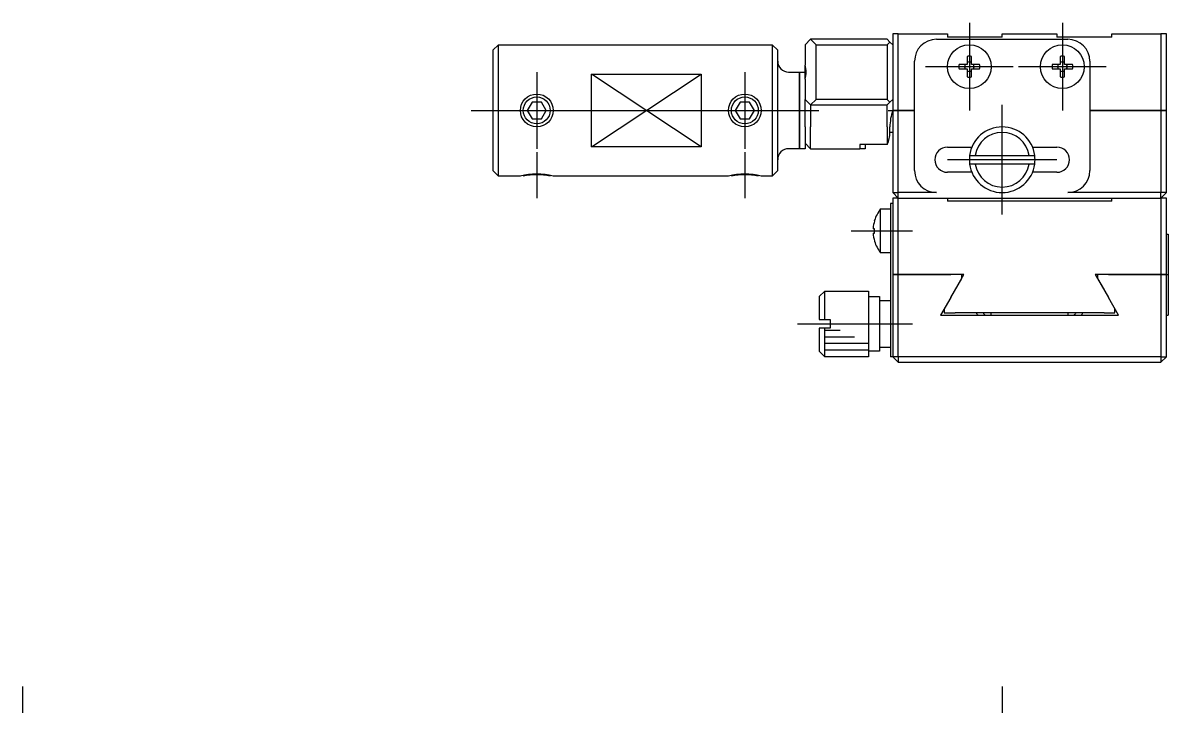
# Model space of a CAD drawing. Extents: x -105 to 157, y -105 to 82.
# Drawn here: x -91.9 to 12.6, y 19.4 to 81.8 of the extents above; entities that cross this region are included whole.
import ezdxf

# ---------------------------------------------------------------- set-up
doc = ezdxf.new("R2010")
doc.units = 0
doc.linetypes.add('CENTER', pattern=[50.8, 31.75, -6.35, 6.35, -6.35])
doc.layers.get('0').update_dxf_attribs({"linetype": 'CONTINUOUS'})
doc.layers.add('CENTER', color=1, linetype='CENTER')

msp = doc.modelspace()

# ---------------------------------------------------------------- linework, layer by layer
at = {"color": 7, "linetype": 'CONTINUOUS'}
for p, q in [((-12.5, 80.82), (-12.5, 73.82)), ((-12, 80.82), (-12.5, 80.82)), ((-12, 73.82), (-12, 80.82)), ((-12, 80.82), (-7.5, 80.82)), ((-7.5, 80.82), (-7.5, 80.52)), ((-2.5, 80.82), (2.5, 80.82)), ((-2.5, 80.52), (-2.5, 80.82)), ((2.5, 80.82), (2.5, 80.52)), ((7.5, 80.82), (12, 80.82)), ((7.5, 80.52), (7.5, 80.82)), ((12, 80.82), (12, 73.82)), ((12.5, 80.82), (12, 80.82)), ((12.5, 73.82), (12.5, 80.82)), ((-49, 79.32), (-48.5, 79.82)), ((-48.5, 79.82), (-23.5, 79.82)), ((-48.5, 67.82), (-48.5, 79.82)), ((-23.5, 79.82), (-23.5, 67.82)), ((-23.5, 79.82), (-23, 79.32)), ((-20.5, 79.82), (-20, 80.32)), ((-20.5, 79.82), (-20.5, 77.96)), ((-13, 80.32), (-20, 80.32)), ((-20, 80.32), (-19.5, 79.82)), ((-19.5, 79.82), (-13, 79.82)), ((-19.5, 74.82), (-19.5, 79.82)), ((-13, 80.32), (-12.75, 80.07)), ((-13, 79.82), (-12.75, 80.07)), ((-13, 79.82), (-13, 74.82)), ((-12.75, 80.07), (-12.5, 79.82)), ((-8.5, 80.32), (3.5, 80.32)), ((-2.5, 80.52), (-7.5, 80.52)), ((7.5, 80.52), (2.5, 80.52)), ((-49, 79.32), (-49, 68.32)), ((-23, 68.32), (-23, 79.32)), ((-5.7, 78.75), (-5.7, 78.02)), ((-5.3, 78.02), (-5.3, 78.75)), ((2.8, 78.75), (2.8, 78.02)), ((3.2, 78.02), (3.2, 78.75)), ((-20.5, 77.32), (-20.5, 77.96)), ((-10.5, 68.32), (-10.5, 78.32)), ((-5.7, 78.02), (-6.43, 78.02)), ((-6.43, 77.62), (-5.7, 77.62)), ((-5.7, 77.62), (-5.7, 76.89)), ((-4.57, 78.02), (-5.3, 78.02)), ((-5.3, 77.62), (-4.57, 77.62)), ((-5.3, 76.89), (-5.3, 77.62)), ((2.8, 78.02), (2.07, 78.02)), ((2.07, 77.62), (2.8, 77.62)), ((2.8, 77.62), (2.8, 76.89)), ((3.93, 78.02), (3.2, 78.02)), ((3.2, 76.89), (3.2, 77.62)), ((3.2, 77.62), (3.93, 77.62)), ((5.5, 78.32), (5.5, 68.32)), ((-40, 77.14), (-30, 77.14)), ((-40, 70.5), (-40, 77.14)), ((-30, 77.14), (-30, 70.5)), ((-22, 77.32), (-21, 77.32)), ((-21, 77.32), (-21, 70.32)), ((-21, 70.32), (-21, 77.32)), ((-21, 77.32), (-20.5, 77.32)), ((-20.5, 76.68), (-20.5, 77.32)), ((-20.5, 76.68), (-20.5, 74.82)), ((-45.43, 74.57), (-45.87, 73.82)), ((-44.57, 74.57), (-45.43, 74.57)), ((-44.13, 73.82), (-44.57, 74.57)), ((-26.43, 74.57), (-26.87, 73.82)), ((-25.57, 74.57), (-26.43, 74.57)), ((-25.13, 73.82), (-25.57, 74.57)), ((-20, 74.32), (-20.5, 74.82)), ((-20.5, 72.32), (-20.5, 74.82)), ((-19.5, 74.82), (-20, 74.32)), ((-20, 74.32), (-13, 74.32)), ((-20, 74.32), (-20, 72.32)), ((-13, 74.82), (-19.5, 74.82)), ((-13, 74.82), (-12.75, 74.57)), ((-13, 74.32), (-12.75, 74.57)), ((-13, 72.32), (-13, 74.32)), ((-12.75, 74.57), (-12.5, 74.82)), ((-45.87, 73.82), (-45.43, 73.07)), ((-44.57, 73.07), (-44.13, 73.82)), ((-26.87, 73.82), (-26.43, 73.07)), ((-25.57, 73.07), (-25.13, 73.82)), ((-12.5, 73.82), (-12.5, 66.32)), ((-12, 73.82), (-12.5, 73.82)), ((-12.5, 73.82), (-12, 73.82)), ((-12, 66.32), (-12, 73.82)), ((-12, 73.82), (-10.5, 73.82)), ((-10.5, 73.82), (-12, 73.82)), ((5.5, 73.82), (12, 73.82)), ((12, 73.82), (5.5, 73.82)), ((12, 73.82), (12, 66.32)), ((12.5, 73.82), (12, 73.82)), ((12, 73.82), (12.5, 73.82)), ((12.5, 66.32), (12.5, 73.82)), ((-45.43, 73.07), (-44.57, 73.07)), ((-26.43, 73.07), (-25.57, 73.07)), ((-20.5, 72.32), (-20.5, 71.82)), ((-20, 71.82), (-20, 72.32)), ((-13, 72.32), (-13, 71.82)), ((-12.75, 71.82), (-12.75, 72.32)), ((-20.5, 71.82), (-20.5, 70.82)), ((-20, 70.32), (-20, 71.82)), ((-13, 71.82), (-13, 70.7)), ((-12.5, 71.82), (-12.75, 71.82)), ((-30, 70.5), (-40, 70.5)), ((-21, 70.32), (-22, 70.32)), ((-20.5, 70.32), (-21, 70.32)), ((-20, 70.32), (-20.5, 70.82)), ((-20.5, 70.82), (-20.5, 70.32)), ((-20, 70.32), (-15.5, 70.32)), ((-13, 70.7), (-15.5, 70.7)), ((-15.5, 70.7), (-15.5, 70.32)), ((-15, 70.32), (-15.5, 70.32)), ((-15, 70.7), (-15, 70.32)), ((-7.5, 70.47), (-5.27, 70.47)), ((0.27, 70.47), (2.5, 70.47)), ((-5.47, 69.72), (-4.97, 69.72)), ((-4.97, 69.72), (-0.03, 69.72)), ((-0.03, 69.72), (0.47, 69.72)), ((-48.5, 67.82), (-49, 68.32)), ((-23, 68.32), (-23.5, 67.82)), ((-5.27, 68.17), (-7.5, 68.17)), ((-4.97, 68.92), (-5.47, 68.92)), ((-0.03, 68.92), (-4.97, 68.92)), ((0.47, 68.92), (-0.03, 68.92)), ((2.5, 68.17), (0.27, 68.17)), ((-46.5, 67.82), (-48.5, 67.82)), ((-27.5, 67.82), (-43.5, 67.82)), ((-23.5, 67.82), (-24.5, 67.82)), ((-12, 65.82), (-12.5, 66.32)), ((-12.5, 66.32), (-12, 66.32)), ((-8.5, 66.32), (-12, 66.32)), ((-12, 65.82), (-12, 66.32)), ((12, 66.32), (3.5, 66.32)), ((12, 65.82), (12, 66.32)), ((12.5, 66.32), (12, 65.82)), ((12.5, 66.32), (12, 66.32)), ((-12.7, 65.32), (-12.7, 63.32)), ((-12.5, 65.32), (-12.7, 65.32)), ((-12.5, 65.82), (-12.5, 58.82)), ((-12, 65.82), (-12.5, 65.82)), ((-12, 58.82), (-12, 65.82)), ((-12, 65.82), (-7.5, 65.82)), ((-7.5, 65.82), (7.5, 65.82)), ((-7.5, 65.82), (-7.5, 65.52)), ((7.5, 65.52), (-7.5, 65.52)), ((7.5, 65.82), (12, 65.82)), ((7.5, 65.52), (7.5, 65.82)), ((12, 65.82), (12, 58.82)), ((12.5, 65.82), (12, 65.82)), ((12.5, 58.82), (12.5, 65.82)), ((-13.6, 60.82), (-13.6, 64.82)), ((-13.6, 64.82), (-12.7, 64.82)), ((-14.16, 63.02), (-14.29, 63.02)), ((-14.16, 63.75), (-14.16, 63.77)), ((-14.16, 62.62), (-14.16, 63.02)), ((-12.7, 63.32), (-12.7, 53.32)), ((-14.29, 62.62), (-14.16, 62.62)), ((-14.16, 61.87), (-14.16, 61.89)), ((12.5, 62.52), (12.65, 62.52)), ((12.65, 62.52), (12.65, 58.82)), ((-12.7, 60.82), (-13.6, 60.82)), ((-12.5, 58.82), (-12.5, 51.32)), ((-12, 58.82), (-12.5, 58.82)), ((-12.5, 58.82), (-12, 58.82)), ((-12, 51.32), (-12, 58.82)), ((-12, 58.82), (-7.2, 58.82)), ((-7.2, 58.82), (-12, 58.82)), ((-6, 58.82), (-7.2, 58.82)), ((-6.8, 57.43), (-6, 58.82)), ((-6.2, 58.47), (-6.2, 58.82)), ((6, 58.82), (6.8, 57.43)), ((7.2, 58.82), (6, 58.82)), ((6.2, 58.82), (6.2, 58.47)), ((7.2, 58.82), (12, 58.82)), ((12, 58.82), (7.2, 58.82)), ((12, 58.82), (12, 51.32)), ((12.5, 58.82), (12, 58.82)), ((12, 58.82), (12.5, 58.82)), ((12.5, 51.32), (12.5, 58.82)), ((12.5, 58.82), (12.65, 58.82)), ((12.65, 58.82), (12.65, 55.12)), ((-7.2, 56.74), (-6.2, 58.47)), ((6.2, 58.47), (7.2, 56.74)), ((-19.2, 56.82), (-18.7, 57.32)), ((-19.2, 56.82), (-19.2, 54.72)), ((-18.7, 57.32), (-14.7, 57.32)), ((-18.7, 54.72), (-18.7, 57.32)), ((-14.7, 57.32), (-14.7, 51.32)), ((-14.7, 56.82), (-13.7, 56.82)), ((-13.7, 56.82), (-13.7, 51.82)), ((-7.2, 56.74), (-8.13, 55.12)), ((8.13, 55.12), (7.2, 56.74)), ((-13.7, 56.47), (-12.7, 56.47)), ((-7.8, 55.7), (-7.8, 55.32)), ((7.8, 55.32), (7.8, 55.7)), ((-19.2, 54.72), (-18.7, 54.72)), ((-18.7, 54.72), (-18.2, 54.72)), ((-18.2, 54.72), (-18.2, 53.92)), ((-8.13, 55.12), (8.13, 55.12)), ((-7.8, 55.32), (-6.8, 55.32)), ((6.8, 55.32), (-6.8, 55.32)), ((-3.5, 55.12), (-3.5, 55.32)), ((3.5, 55.32), (3.5, 55.12)), ((6.8, 55.32), (7.8, 55.32)), ((12.5, 55.12), (12.65, 55.12)), ((-19.2, 53.92), (-19.2, 51.82)), ((-18.7, 53.92), (-19.2, 53.92)), ((-18.7, 51.32), (-18.7, 53.92)), ((-18.2, 53.92), (-18.7, 53.92)), ((-17.3, 53.72), (-18.7, 53.72)), ((-16, 53.12), (-18.7, 53.12)), ((-14.7, 52.52), (-18.7, 52.52)), ((-12.7, 53.32), (-12.7, 51.32)), ((-18.7, 51.32), (-19.2, 51.82)), ((-14.7, 51.92), (-18.7, 51.92)), ((-14.7, 51.32), (-18.7, 51.32)), ((-13.7, 51.82), (-14.7, 51.82)), ((-12.7, 52.17), (-13.7, 52.17)), ((-12.5, 51.32), (-12.7, 51.32)), ((-12, 50.82), (-12.5, 51.32)), ((-12, 51.32), (-12.5, 51.32)), ((12, 51.32), (-12, 51.32)), ((-12, 51.32), (-12, 50.82)), ((12, 51.32), (12, 50.82)), ((12.5, 51.32), (12, 50.82)), ((12, 51.32), (12.5, 51.32)), ((-12, 50.82), (12, 50.82))]:
    msp.add_line(p, q, dxfattribs=at)
at = {"color": 3, "linetype": 'CONTINUOUS'}
for p, q in [((-30, 70.5), (-40, 77.14)), ((-40, 70.5), (-30, 77.14))]:
    msp.add_line(p, q, dxfattribs=at)
at = {"color": 7, "linetype": 'CONTINUOUS'}
for centre, radius in [((-5.5, 77.82), 2), ((3, 77.82), 2), ((-45, 73.82), 1.23), ((-26, 73.82), 1.23)]:
    msp.add_circle(centre, radius, dxfattribs=at)
at = {"color": 3, "linetype": 'CONTINUOUS'}
for centre in [(-45, 73.82), (-26, 73.82)]:
    msp.add_circle(centre, 1.5, dxfattribs=at)
at = {"color": 7, "linetype": 'CONTINUOUS'}
for centre, radius, start, end in [((-8.5, 78.32), 2, 90, 180), ((3.5, 78.32), 2, 0, 90), ((-5.5, 77.82), 0.95, 77.8468, 102.1532), ((3, 77.82), 0.95, 77.8468, 102.1532), ((-22, 78.32), 1, 180, 270), ((-22.5, 77.32), 2.1, 342.2472, 17.7528), ((-5.5, 77.82), 0.95, 167.8468, 192.1532), ((-5.5, 77.82), 0.435, 152.6335, 207.3665), ((-5.5, 77.82), 0.435, 62.6335, 117.3665), ((-5.5, 77.82), 0.435, 242.6335, 297.3665), ((-5.5, 77.82), 0.435, 332.6335, 27.3665), ((-5.5, 77.82), 0.95, 347.8468, 12.1532), ((3, 77.82), 0.95, 167.8468, 192.1532), ((3, 77.82), 0.435, 152.6335, 207.3665), ((3, 77.82), 0.435, 62.6335, 117.3665), ((3, 77.82), 0.435, 242.6335, 297.3665), ((3, 77.82), 0.435, 332.6335, 27.3665), ((3, 77.82), 0.95, 347.8468, 12.1532), ((-5.5, 77.82), 0.95, 257.8468, 282.1532), ((3, 77.82), 0.95, 257.8468, 282.1532), ((-8.03, 72.3), 4.72, 161.2615, 179.8138), ((-2.5, 69.32), 3, 7.6623, 172.3377), ((-15.49, 71.85), 2.74, 335.3401, 359.4512), ((-2.5, 69.32), 2.5, 9.2069, 170.7931), ((-22, 69.32), 1, 90, 180), ((-7.5, 69.32), 1.15, 90, 270), ((2.5, 69.32), 1.15, 270, 90), ((-2.5, 69.32), 3, 172.3377, 187.6623), ((-2.5, 69.32), 3, 352.3377, 7.6623), ((-8.5, 68.32), 2, 180, 270), ((-2.5, 69.32), 3, 187.6623, 352.3377), ((-2.5, 69.32), 2.5, 189.2069, 350.7931), ((3.5, 68.32), 2, 270, 0), ((-45, 62.14), 5.81, 77.7753, 102.2247), ((-26, 62.14), 5.81, 77.7753, 102.2247), ((-11.1, 62.82), 3.2, 141.3178, 162.73), ((-11.1, 62.82), 3.19, 163.0947, 176.4096), ((-11.1, 62.82), 3.19, 183.5904, 196.9053), ((-11.1, 62.82), 3.2, 197.27, 218.6822), ((0, 58.82), 6, 215.6853, 218.0731), ((0, 58.82), 5.5, 219.5212, 222.2779), ((0, 58.82), 5.5, 317.7221, 320.4788), ((0, 58.82), 6, 321.9269, 324.3147)]:
    msp.add_arc(centre, radius, start, end, dxfattribs=at)
at = {"color": 3, "linetype": 'CONTINUOUS'}
for centre in [(-45, 61.94), (-26, 61.94)]:
    msp.add_arc(centre, 6.07, 75.6813, 104.3187, dxfattribs=at)
at = {"layer": 'CENTER', "color": 1, "linetype": 'CENTER'}
for p, q in [((-5.5, 81.82), (-5.5, 73.82)), ((3, 81.82), (3, 73.82)), ((-1.5, 77.82), (-9.5, 77.82)), ((7, 77.82), (-1, 77.82)), ((-45, 77.32), (-45, 70.32)), ((-26, 77.32), (-26, 70.32)), ((-2.5, 64.32), (-2.5, 74.32)), ((-51, 73.82), (-10.5, 73.82)), ((-45, 70.01), (-45, 65.82)), ((-26, 70.01), (-26, 65.82)), ((2.5, 69.32), (-7.5, 69.32)), ((-16.29, 62.82), (-10.7, 62.82)), ((-21.2, 54.32), (-10.7, 54.32)), ((-91.92, 10.7), (-91.92, 21.2)), ((-2.5, 21.2), (-2.5, 10.7))]:
    msp.add_line(p, q, dxfattribs=at)

doc.saveas('drawing.dxf')
